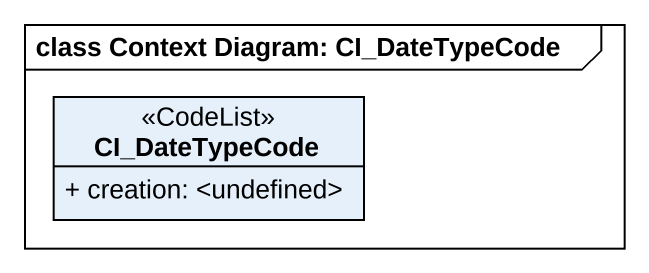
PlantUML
@startuml
mainframe class Context Diagram: CI_DateTypeCode
hide circle
hide empty members
skinparam classAttributeIconSize 0
class CI_DateTypeCode <<CodeList>> {
  + creation: <undefined>
}
@enduml
